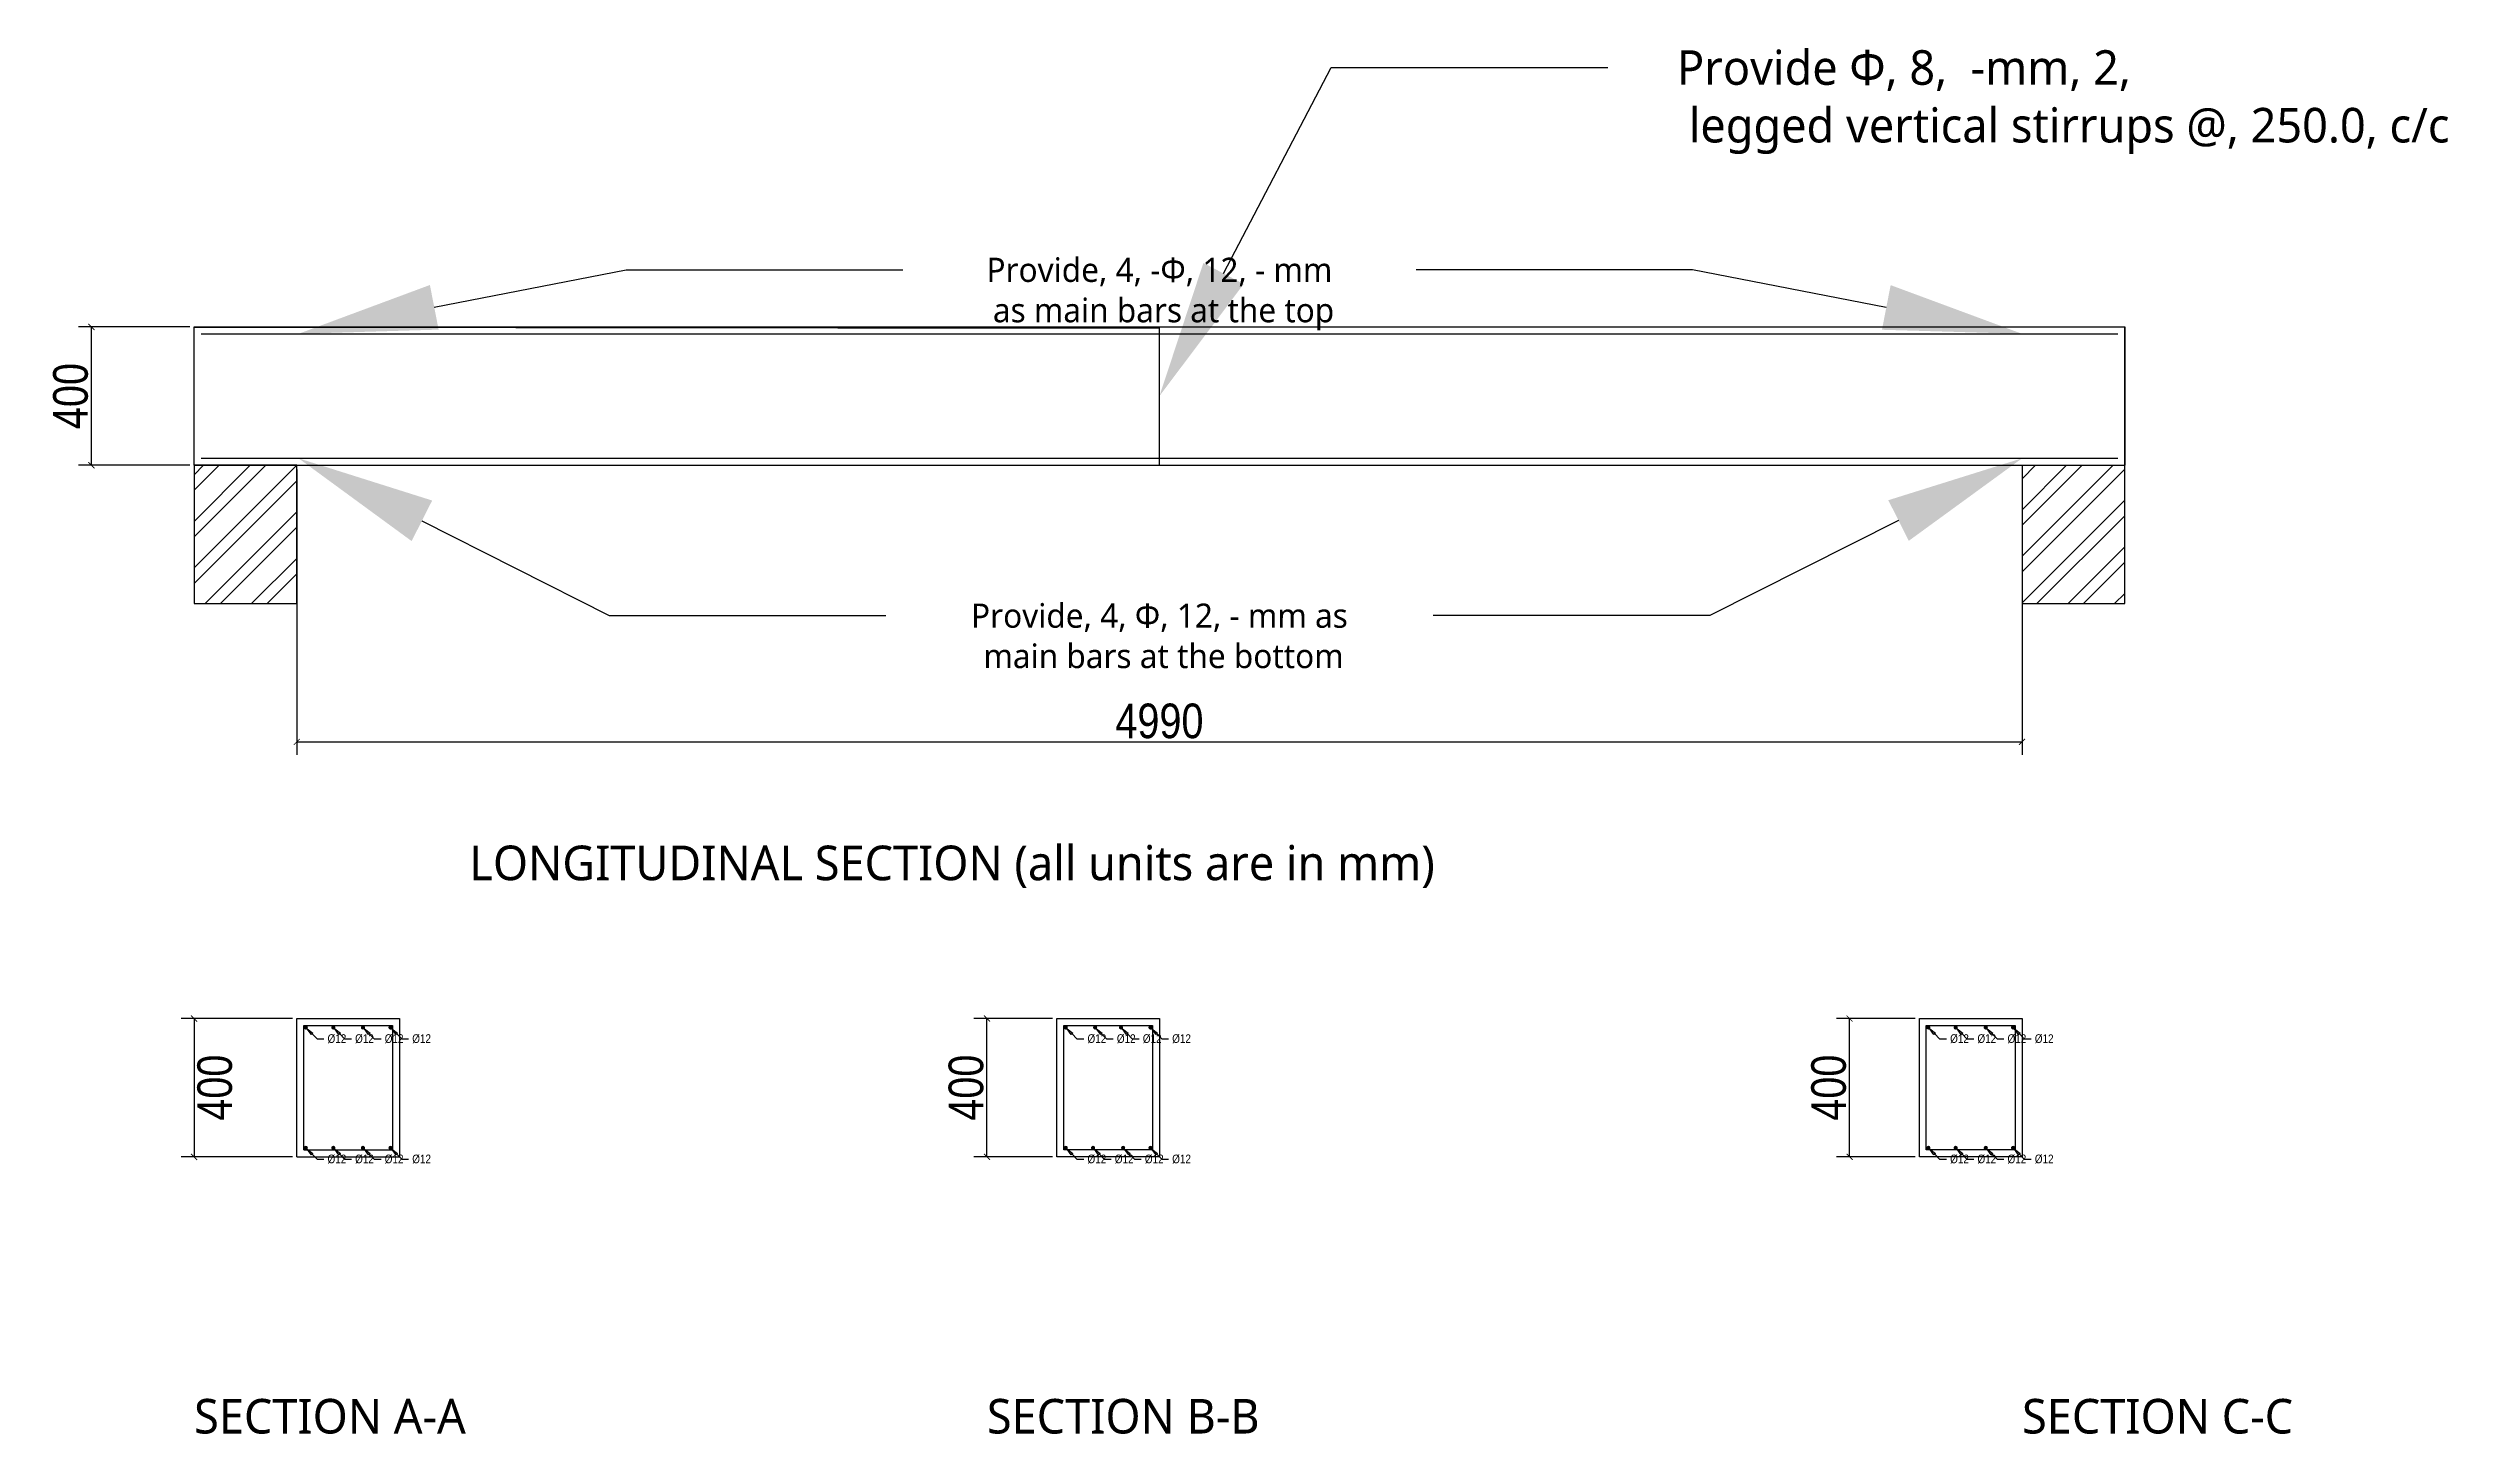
# Model space of a CAD drawing. Header units: millimetres. Extents: x -7.2 to 62.2, y -28 to 12.1.
import ezdxf
from ezdxf import colors
from ezdxf.entities.mleader import LeaderData, LeaderLine
from ezdxf.math import Vec2, Vec3

# ---------------------------------------------------------------- set-up
doc = ezdxf.new("R2010")
doc.units = ezdxf.units.MM
doc.styles.add('OpenSans', font='OpenSans-Regular.ttf')
doc.styles.add('OpenSansCondensed-Light', font='OpenSansCondensed-Light.ttf')
doc.dimstyles.new('EZ_RADIUS', dxfattribs={"dimtxt": 0.25, "dimasz": 0.25, "dimexe": 0.375, "dimexo": 0.125, "dimgap": 0.1, "dimtad": 1, "dimlfac": 100, "dimzin": 12, "dimdsep": 46, "dimtxsty": 'OpenSansCondensed-Light', "dimblk": 'CLOSEDBLANK', "dimcen": 0, "dimazin": 3, "dimtfac": 0.5, "dimtofl": 0, "dimtmove": 1, "dimatfit": 3})
doc.dimstyles.new('EZDXF', dxfattribs={"dimtxt": 1, "dimasz": 0.175, "dimexe": 0.375, "dimexo": 0.125, "dimgap": 0.1, "dimtad": 1, "dimlfac": 100, "dimzin": 12, "dimdsep": 46, "dimtxsty": 'OpenSansCondensed-Light', "dimblk": 'ARCHTICK', "dimcen": 2.5, "dimazin": 3, "dimtfac": 0.5, "dimtmove": 2, "dimatfit": 3})

# ---------------------------------------------------------------- blocks, each defined once
blk = doc.blocks.new('_ARCHTICK')
at = {"color": 0, "linetype": 'BYBLOCK', "const_width": 0.15}
blk.add_lwpolyline([(-0.5, -0.5), (0.5, 0.5)], dxfattribs=at)
blk = doc.blocks.new('_CLOSEDBLANK')
at = {"color": 0, "linetype": 'BYBLOCK'}
blk.add_lwpolyline([(-1, 0.16), (0, 0), (-1, -0.16)], close=True, dxfattribs=at)
blk = doc.blocks.new('*D1')
for p, q in [((0.444, -16.444), (0.585, -16.585)), ((0.585, -16.585), (0.785, -16.585))]:
    blk.add_line(p, q)
at = {"layer": 'Defpoints'}
for p in [(0.26, -16.26), (0.302, -16.302)]:
    blk.add_point(p, dxfattribs=at)
at = {"layer": 'dimensions', "xscale": 0.2, "yscale": 0.2, "rotation": 134.9999999999996}
blk.add_blockref('_CLOSEDBLANK', (0.302, -16.302), dxfattribs=at)
at = {"layer": 'dimensions', "insert": (1.16, -16.585), "char_height": 0.25, "attachment_point": 5, "style": 'OpenSansCondensed-Light'}
blk.add_mtext('%%c12', dxfattribs=at)
blk = doc.blocks.new('*D2')
for p, q in [((1.241, -16.444), (1.382, -16.585)), ((1.382, -16.585), (1.582, -16.585))]:
    blk.add_line(p, q)
at = {"layer": 'Defpoints'}
for p in [(1.057, -16.26), (1.099, -16.302)]:
    blk.add_point(p, dxfattribs=at)
at = {"layer": 'dimensions', "xscale": 0.2, "yscale": 0.2, "rotation": 134.99999999999955}
blk.add_blockref('_CLOSEDBLANK', (1.099, -16.302), dxfattribs=at)
at = {"layer": 'dimensions', "insert": (1.957, -16.585), "char_height": 0.25, "attachment_point": 5, "style": 'OpenSansCondensed-Light'}
blk.add_mtext('%%c12', dxfattribs=at)
blk = doc.blocks.new('*D3')
for p, q in [((2.097, -16.444), (2.239, -16.585)), ((2.239, -16.585), (2.439, -16.585))]:
    blk.add_line(p, q)
at = {"layer": 'Defpoints'}
for p in [(1.913, -16.26), (1.956, -16.302)]:
    blk.add_point(p, dxfattribs=at)
at = {"layer": 'dimensions', "xscale": 0.2, "yscale": 0.2, "rotation": 134.99999999999955}
blk.add_blockref('_CLOSEDBLANK', (1.956, -16.302), dxfattribs=at)
at = {"layer": 'dimensions', "insert": (2.814, -16.585), "char_height": 0.25, "attachment_point": 5, "style": 'OpenSansCondensed-Light'}
blk.add_mtext('%%c12', dxfattribs=at)
blk = doc.blocks.new('*D4')
for p, q in [((2.894, -16.444), (3.035, -16.585)), ((3.035, -16.585), (3.235, -16.585))]:
    blk.add_line(p, q)
at = {"layer": 'Defpoints'}
for p in [(2.71, -16.26), (2.752, -16.302)]:
    blk.add_point(p, dxfattribs=at)
at = {"layer": 'dimensions', "xscale": 0.2, "yscale": 0.2, "rotation": 134.9999999999997}
blk.add_blockref('_CLOSEDBLANK', (2.752, -16.302), dxfattribs=at)
at = {"layer": 'dimensions', "insert": (3.61, -16.585), "char_height": 0.25, "attachment_point": 5, "style": 'OpenSansCondensed-Light'}
blk.add_mtext('%%c12', dxfattribs=at)
blk = doc.blocks.new('*D5')
for p, q in [((0.444, -19.924), (0.585, -20.065)), ((0.585, -20.065), (0.785, -20.065))]:
    blk.add_line(p, q)
at = {"layer": 'Defpoints'}
for p in [(0.26, -19.74), (0.302, -19.782)]:
    blk.add_point(p, dxfattribs=at)
at = {"layer": 'dimensions', "xscale": 0.2, "yscale": 0.2, "rotation": 134.9999999999996}
blk.add_blockref('_CLOSEDBLANK', (0.302, -19.782), dxfattribs=at)
at = {"layer": 'dimensions', "insert": (1.16, -20.065), "char_height": 0.25, "attachment_point": 5, "style": 'OpenSansCondensed-Light'}
blk.add_mtext('%%c12', dxfattribs=at)
blk = doc.blocks.new('*D6')
for p, q in [((1.241, -19.924), (1.382, -20.065)), ((1.382, -20.065), (1.582, -20.065))]:
    blk.add_line(p, q)
at = {"layer": 'Defpoints'}
for p in [(1.057, -19.74), (1.099, -19.782)]:
    blk.add_point(p, dxfattribs=at)
at = {"layer": 'dimensions', "xscale": 0.2, "yscale": 0.2, "rotation": 134.99999999999955}
blk.add_blockref('_CLOSEDBLANK', (1.099, -19.782), dxfattribs=at)
at = {"layer": 'dimensions', "insert": (1.957, -20.065), "char_height": 0.25, "attachment_point": 5, "style": 'OpenSansCondensed-Light'}
blk.add_mtext('%%c12', dxfattribs=at)
blk = doc.blocks.new('*D7')
for p, q in [((2.097, -19.924), (2.239, -20.065)), ((2.239, -20.065), (2.439, -20.065))]:
    blk.add_line(p, q)
at = {"layer": 'Defpoints'}
for p in [(1.913, -19.74), (1.956, -19.782)]:
    blk.add_point(p, dxfattribs=at)
at = {"layer": 'dimensions', "xscale": 0.2, "yscale": 0.2, "rotation": 134.99999999999955}
blk.add_blockref('_CLOSEDBLANK', (1.956, -19.782), dxfattribs=at)
at = {"layer": 'dimensions', "insert": (2.814, -20.065), "char_height": 0.25, "attachment_point": 5, "style": 'OpenSansCondensed-Light'}
blk.add_mtext('%%c12', dxfattribs=at)
blk = doc.blocks.new('*D8')
for p, q in [((2.894, -19.924), (3.035, -20.065)), ((3.035, -20.065), (3.235, -20.065))]:
    blk.add_line(p, q)
at = {"layer": 'Defpoints'}
for p in [(2.71, -19.74), (2.752, -19.782)]:
    blk.add_point(p, dxfattribs=at)
at = {"layer": 'dimensions', "xscale": 0.2, "yscale": 0.2, "rotation": 134.9999999999997}
blk.add_blockref('_CLOSEDBLANK', (2.752, -19.782), dxfattribs=at)
at = {"layer": 'dimensions', "insert": (3.61, -20.065), "char_height": 0.25, "attachment_point": 5, "style": 'OpenSansCondensed-Light'}
blk.add_mtext('%%c12', dxfattribs=at)
blk = doc.blocks.new('*D12')
for p, q in [((22.424, -16.444), (22.565, -16.585)), ((22.565, -16.585), (22.765, -16.585))]:
    blk.add_line(p, q)
at = {"layer": 'Defpoints'}
for p in [(22.24, -16.26), (22.282, -16.302)]:
    blk.add_point(p, dxfattribs=at)
at = {"layer": 'dimensions', "xscale": 0.2, "yscale": 0.2, "rotation": 135}
blk.add_blockref('_CLOSEDBLANK', (22.282, -16.302), dxfattribs=at)
at = {"layer": 'dimensions', "insert": (23.14, -16.585), "char_height": 0.25, "attachment_point": 5, "style": 'OpenSansCondensed-Light'}
blk.add_mtext('%%c12', dxfattribs=at)
blk = doc.blocks.new('*D13')
for p, q in [((23.274, -16.444), (23.415, -16.585)), ((23.415, -16.585), (23.615, -16.585))]:
    blk.add_line(p, q)
at = {"layer": 'Defpoints'}
for p in [(23.09, -16.26), (23.132, -16.302)]:
    blk.add_point(p, dxfattribs=at)
at = {"layer": 'dimensions', "xscale": 0.2, "yscale": 0.2, "rotation": 135}
blk.add_blockref('_CLOSEDBLANK', (23.132, -16.302), dxfattribs=at)
at = {"layer": 'dimensions', "insert": (23.99, -16.585), "char_height": 0.25, "attachment_point": 5, "style": 'OpenSansCondensed-Light'}
blk.add_mtext('%%c12', dxfattribs=at)
blk = doc.blocks.new('*D14')
for p, q in [((24.024, -16.444), (24.165, -16.585)), ((24.165, -16.585), (24.365, -16.585))]:
    blk.add_line(p, q)
at = {"layer": 'Defpoints'}
for p in [(23.84, -16.26), (23.882, -16.302)]:
    blk.add_point(p, dxfattribs=at)
at = {"layer": 'dimensions', "xscale": 0.2, "yscale": 0.2, "rotation": 135}
blk.add_blockref('_CLOSEDBLANK', (23.882, -16.302), dxfattribs=at)
at = {"layer": 'dimensions', "insert": (24.74, -16.585), "char_height": 0.25, "attachment_point": 5, "style": 'OpenSansCondensed-Light'}
blk.add_mtext('%%c12', dxfattribs=at)
blk = doc.blocks.new('*D15')
for p, q in [((24.874, -16.444), (25.015, -16.585)), ((25.015, -16.585), (25.215, -16.585))]:
    blk.add_line(p, q)
at = {"layer": 'Defpoints'}
for p in [(24.69, -16.26), (24.732, -16.302)]:
    blk.add_point(p, dxfattribs=at)
at = {"layer": 'dimensions', "xscale": 0.2, "yscale": 0.2, "rotation": 135}
blk.add_blockref('_CLOSEDBLANK', (24.732, -16.302), dxfattribs=at)
at = {"layer": 'dimensions', "insert": (25.59, -16.585), "char_height": 0.25, "attachment_point": 5, "style": 'OpenSansCondensed-Light'}
blk.add_mtext('%%c12', dxfattribs=at)
blk = doc.blocks.new('*D16')
for p, q in [((22.424, -19.924), (22.565, -20.065)), ((22.565, -20.065), (22.765, -20.065))]:
    blk.add_line(p, q)
at = {"layer": 'Defpoints'}
for p in [(22.24, -19.74), (22.282, -19.782)]:
    blk.add_point(p, dxfattribs=at)
at = {"layer": 'dimensions', "xscale": 0.2, "yscale": 0.2, "rotation": 135}
blk.add_blockref('_CLOSEDBLANK', (22.282, -19.782), dxfattribs=at)
at = {"layer": 'dimensions', "insert": (23.14, -20.065), "char_height": 0.25, "attachment_point": 5, "style": 'OpenSansCondensed-Light'}
blk.add_mtext('%%c12', dxfattribs=at)
blk = doc.blocks.new('*D17')
for p, q in [((23.214, -19.924), (23.355, -20.065)), ((23.355, -20.065), (23.555, -20.065))]:
    blk.add_line(p, q)
at = {"layer": 'Defpoints'}
for p in [(23.03, -19.74), (23.072, -19.782)]:
    blk.add_point(p, dxfattribs=at)
at = {"layer": 'dimensions', "xscale": 0.2, "yscale": 0.2, "rotation": 135}
blk.add_blockref('_CLOSEDBLANK', (23.072, -19.782), dxfattribs=at)
at = {"layer": 'dimensions', "insert": (23.93, -20.065), "char_height": 0.25, "attachment_point": 5, "style": 'OpenSansCondensed-Light'}
blk.add_mtext('%%c12', dxfattribs=at)
blk = doc.blocks.new('*D18')
for p, q in [((24.084, -19.924), (24.225, -20.065)), ((24.225, -20.065), (24.425, -20.065))]:
    blk.add_line(p, q)
at = {"layer": 'Defpoints'}
for p in [(23.9, -19.74), (23.942, -19.782)]:
    blk.add_point(p, dxfattribs=at)
at = {"layer": 'dimensions', "xscale": 0.2, "yscale": 0.2, "rotation": 135}
blk.add_blockref('_CLOSEDBLANK', (23.942, -19.782), dxfattribs=at)
at = {"layer": 'dimensions', "insert": (24.8, -20.065), "char_height": 0.25, "attachment_point": 5, "style": 'OpenSansCondensed-Light'}
blk.add_mtext('%%c12', dxfattribs=at)
blk = doc.blocks.new('*D19')
for p, q in [((24.874, -19.924), (25.015, -20.065)), ((25.015, -20.065), (25.215, -20.065))]:
    blk.add_line(p, q)
at = {"layer": 'Defpoints'}
for p in [(24.69, -19.74), (24.732, -19.782)]:
    blk.add_point(p, dxfattribs=at)
at = {"layer": 'dimensions', "xscale": 0.2, "yscale": 0.2, "rotation": 135}
blk.add_blockref('_CLOSEDBLANK', (24.732, -19.782), dxfattribs=at)
at = {"layer": 'dimensions', "insert": (25.59, -20.065), "char_height": 0.25, "attachment_point": 5, "style": 'OpenSansCondensed-Light'}
blk.add_mtext('%%c12', dxfattribs=at)
blk = doc.blocks.new('*D21')
for p, q in [((47.374, -16.444), (47.515, -16.585)), ((47.515, -16.585), (47.715, -16.585))]:
    blk.add_line(p, q)
at = {"layer": 'Defpoints'}
for p in [(47.19, -16.26), (47.232, -16.302)]:
    blk.add_point(p, dxfattribs=at)
at = {"layer": 'dimensions', "xscale": 0.2, "yscale": 0.2, "rotation": 135}
blk.add_blockref('_CLOSEDBLANK', (47.232, -16.302), dxfattribs=at)
at = {"layer": 'dimensions', "insert": (48.09, -16.585), "char_height": 0.25, "attachment_point": 5, "style": 'OpenSansCondensed-Light'}
blk.add_mtext('%%c12', dxfattribs=at)
blk = doc.blocks.new('*D22')
for p, q in [((48.164, -16.444), (48.305, -16.585)), ((48.305, -16.585), (48.505, -16.585))]:
    blk.add_line(p, q)
at = {"layer": 'Defpoints'}
for p in [(47.98, -16.26), (48.022, -16.302)]:
    blk.add_point(p, dxfattribs=at)
at = {"layer": 'dimensions', "xscale": 0.2, "yscale": 0.2, "rotation": 135}
blk.add_blockref('_CLOSEDBLANK', (48.022, -16.302), dxfattribs=at)
at = {"layer": 'dimensions', "insert": (48.88, -16.585), "char_height": 0.25, "attachment_point": 5, "style": 'OpenSansCondensed-Light'}
blk.add_mtext('%%c12', dxfattribs=at)
blk = doc.blocks.new('*D23')
for p, q in [((49.034, -16.444), (49.175, -16.585)), ((49.175, -16.585), (49.375, -16.585))]:
    blk.add_line(p, q)
at = {"layer": 'Defpoints'}
for p in [(48.85, -16.26), (48.892, -16.302)]:
    blk.add_point(p, dxfattribs=at)
at = {"layer": 'dimensions', "xscale": 0.2, "yscale": 0.2, "rotation": 135}
blk.add_blockref('_CLOSEDBLANK', (48.892, -16.302), dxfattribs=at)
at = {"layer": 'dimensions', "insert": (49.75, -16.585), "char_height": 0.25, "attachment_point": 5, "style": 'OpenSansCondensed-Light'}
blk.add_mtext('%%c12', dxfattribs=at)
blk = doc.blocks.new('*D24')
for p, q in [((49.824, -16.444), (49.965, -16.585)), ((49.965, -16.585), (50.165, -16.585))]:
    blk.add_line(p, q)
at = {"layer": 'Defpoints'}
for p in [(49.64, -16.26), (49.682, -16.302)]:
    blk.add_point(p, dxfattribs=at)
at = {"layer": 'dimensions', "xscale": 0.2, "yscale": 0.2, "rotation": 135}
blk.add_blockref('_CLOSEDBLANK', (49.682, -16.302), dxfattribs=at)
at = {"layer": 'dimensions', "insert": (50.54, -16.585), "char_height": 0.25, "attachment_point": 5, "style": 'OpenSansCondensed-Light'}
blk.add_mtext('%%c12', dxfattribs=at)
blk = doc.blocks.new('*D25')
for p, q in [((47.374, -19.924), (47.515, -20.065)), ((47.515, -20.065), (47.715, -20.065))]:
    blk.add_line(p, q)
at = {"layer": 'Defpoints'}
for p in [(47.19, -19.74), (47.232, -19.782)]:
    blk.add_point(p, dxfattribs=at)
at = {"layer": 'dimensions', "xscale": 0.2, "yscale": 0.2, "rotation": 135}
blk.add_blockref('_CLOSEDBLANK', (47.232, -19.782), dxfattribs=at)
at = {"layer": 'dimensions', "insert": (48.09, -20.065), "char_height": 0.25, "attachment_point": 5, "style": 'OpenSansCondensed-Light'}
blk.add_mtext('%%c12', dxfattribs=at)
blk = doc.blocks.new('*D26')
for p, q in [((48.164, -19.924), (48.305, -20.065)), ((48.305, -20.065), (48.505, -20.065))]:
    blk.add_line(p, q)
at = {"layer": 'Defpoints'}
for p in [(47.98, -19.74), (48.022, -19.782)]:
    blk.add_point(p, dxfattribs=at)
at = {"layer": 'dimensions', "xscale": 0.2, "yscale": 0.2, "rotation": 135}
blk.add_blockref('_CLOSEDBLANK', (48.022, -19.782), dxfattribs=at)
at = {"layer": 'dimensions', "insert": (48.88, -20.065), "char_height": 0.25, "attachment_point": 5, "style": 'OpenSansCondensed-Light'}
blk.add_mtext('%%c12', dxfattribs=at)
blk = doc.blocks.new('*D27')
for p, q in [((49.034, -19.924), (49.175, -20.065)), ((49.175, -20.065), (49.375, -20.065))]:
    blk.add_line(p, q)
at = {"layer": 'Defpoints'}
for p in [(48.85, -19.74), (48.892, -19.782)]:
    blk.add_point(p, dxfattribs=at)
at = {"layer": 'dimensions', "xscale": 0.2, "yscale": 0.2, "rotation": 135}
blk.add_blockref('_CLOSEDBLANK', (48.892, -19.782), dxfattribs=at)
at = {"layer": 'dimensions', "insert": (49.75, -20.065), "char_height": 0.25, "attachment_point": 5, "style": 'OpenSansCondensed-Light'}
blk.add_mtext('%%c12', dxfattribs=at)
blk = doc.blocks.new('*D28')
for p, q in [((49.824, -19.924), (49.965, -20.065)), ((49.965, -20.065), (50.165, -20.065))]:
    blk.add_line(p, q)
at = {"layer": 'Defpoints'}
for p in [(49.64, -19.74), (49.682, -19.782)]:
    blk.add_point(p, dxfattribs=at)
at = {"layer": 'dimensions', "xscale": 0.2, "yscale": 0.2, "rotation": 135}
blk.add_blockref('_CLOSEDBLANK', (49.682, -19.782), dxfattribs=at)
at = {"layer": 'dimensions', "insert": (50.54, -20.065), "char_height": 0.25, "attachment_point": 5, "style": 'OpenSansCondensed-Light'}
blk.add_mtext('%%c12', dxfattribs=at)

msp = doc.modelspace()

# ---------------------------------------------------------------- hatches: boundary and pattern name
h = msp.add_hatch()
h.set_pattern_fill('ANSI32', scale=0.1)
h.paths.add_polyline_path([(0, 0), (-2.97, 0), (-2.97, -4), (0, -4)])
h = msp.add_hatch()
h.set_pattern_fill('ANSI32', scale=0.1)
h.paths.add_polyline_path([(49.9, 0), (52.87, 0), (52.87, -4), (49.9, -4)])
h = msp.add_hatch(color=7)
h.dxf.hatch_style = 1
edge = h.paths.add_edge_path()
edge.add_arc((0.26, -16.26), 0.06, 0, 360)
h = msp.add_hatch(color=7)
h.dxf.hatch_style = 1
edge = h.paths.add_edge_path()
edge.add_arc((1.05667, -16.26), 0.06, 0, 360)
h = msp.add_hatch(color=7)
h.dxf.hatch_style = 1
edge = h.paths.add_edge_path()
edge.add_arc((1.91333, -16.26), 0.06, 0, 360)
h = msp.add_hatch(color=7)
h.dxf.hatch_style = 1
edge = h.paths.add_edge_path()
edge.add_arc((2.71, -16.26), 0.06, 0, 360)
h = msp.add_hatch(color=7)
h.dxf.hatch_style = 1
edge = h.paths.add_edge_path()
edge.add_arc((22.24, -16.26), 0.06, 0, 360)
h = msp.add_hatch(color=7)
h.dxf.hatch_style = 1
edge = h.paths.add_edge_path()
edge.add_arc((23.09, -16.26), 0.06, 0, 360)
h = msp.add_hatch(color=7)
h.dxf.hatch_style = 1
edge = h.paths.add_edge_path()
edge.add_arc((23.84, -16.26), 0.06, 0, 360)
h = msp.add_hatch(color=7)
h.dxf.hatch_style = 1
edge = h.paths.add_edge_path()
edge.add_arc((24.69, -16.26), 0.06, 0, 360)
h = msp.add_hatch(color=7)
h.dxf.hatch_style = 1
edge = h.paths.add_edge_path()
edge.add_arc((47.19, -16.26), 0.06, 0, 360)
h = msp.add_hatch(color=7)
h.dxf.hatch_style = 1
edge = h.paths.add_edge_path()
edge.add_arc((47.98, -16.26), 0.06, 0, 360)
h = msp.add_hatch(color=7)
h.dxf.hatch_style = 1
edge = h.paths.add_edge_path()
edge.add_arc((48.85, -16.26), 0.06, 0, 360)
h = msp.add_hatch(color=7)
h.dxf.hatch_style = 1
edge = h.paths.add_edge_path()
edge.add_arc((49.64, -16.26), 0.06, 0, 360)
h = msp.add_hatch(color=7)
h.dxf.hatch_style = 1
edge = h.paths.add_edge_path()
edge.add_arc((0.26, -19.74), 0.06, 0, 360)
h = msp.add_hatch(color=7)
h.dxf.hatch_style = 1
edge = h.paths.add_edge_path()
edge.add_arc((1.05667, -19.74), 0.06, 0, 360)
h = msp.add_hatch(color=7)
h.dxf.hatch_style = 1
edge = h.paths.add_edge_path()
edge.add_arc((1.91333, -19.74), 0.06, 0, 360)
h = msp.add_hatch(color=7)
h.dxf.hatch_style = 1
edge = h.paths.add_edge_path()
edge.add_arc((2.71, -19.74), 0.06, 0, 360)
h = msp.add_hatch(color=7)
h.dxf.hatch_style = 1
edge = h.paths.add_edge_path()
edge.add_arc((22.24, -19.74), 0.06, 0, 360)
h = msp.add_hatch(color=7)
h.dxf.hatch_style = 1
edge = h.paths.add_edge_path()
edge.add_arc((23.03, -19.74), 0.06, 0, 360)
h = msp.add_hatch(color=7)
h.dxf.hatch_style = 1
edge = h.paths.add_edge_path()
edge.add_arc((23.9, -19.74), 0.06, 0, 360)
h = msp.add_hatch(color=7)
h.dxf.hatch_style = 1
edge = h.paths.add_edge_path()
edge.add_arc((24.69, -19.74), 0.06, 0, 360)
h = msp.add_hatch(color=7)
h.dxf.hatch_style = 1
edge = h.paths.add_edge_path()
edge.add_arc((47.19, -19.74), 0.06, 0, 360)
h = msp.add_hatch(color=7)
h.dxf.hatch_style = 1
edge = h.paths.add_edge_path()
edge.add_arc((47.98, -19.74), 0.06, 0, 360)
h = msp.add_hatch(color=7)
h.dxf.hatch_style = 1
edge = h.paths.add_edge_path()
edge.add_arc((48.85, -19.74), 0.06, 0, 360)
h = msp.add_hatch(color=7)
h.dxf.hatch_style = 1
edge = h.paths.add_edge_path()
edge.add_arc((49.64, -19.74), 0.06, 0, 360)

# ---------------------------------------------------------------- linework, layer by layer
for p, q in [((-2.97, 0), (-2.97, 4)), ((-2.97, 4), (0, 4)), ((-2.968, 3.996), (24.95, 3.96)), ((-2.77, 3.8), (52.67, 3.8)), ((0, 4), (52.87, 4)), ((24.95, 0), (24.95, 4)), ((52.87, 4), (52.87, 0)), ((52.87, -4), (52.87, 4)), ((0, 0), (-2.97, 0)), ((-2.97, 0), (-2.97, -4)), ((-2.968, 0.004), (24.95, 0.004)), ((-2.77, 0.2), (52.67, 0.2)), ((0, 0), (52.87, 0)), ((0, -4), (0, 0)), ((49.9, 0), (49.9, -4)), ((-2.97, -4), (0, -4)), ((49.9, -4), (52.87, -4)), ((0, -20), (0, -16)), ((0, -16), (2.97, -16)), ((0.2, -19.8), (0.2, -16.2)), ((0.2, -16.2), (2.77, -16.2)), ((2.77, -16.2), (2.77, -19.8)), ((2.97, -16), (2.97, -20)), ((21.98, -20), (21.98, -16)), ((21.98, -16), (24.95, -16)), ((22.18, -19.8), (22.18, -16.2)), ((22.18, -16.2), (24.75, -16.2)), ((24.75, -16.2), (24.75, -19.8)), ((24.95, -16), (24.95, -20)), ((46.93, -20), (46.93, -16)), ((46.93, -16), (49.9, -16)), ((47.13, -19.8), (47.13, -16.2)), ((47.13, -16.2), (49.7, -16.2)), ((49.7, -16.2), (49.7, -19.8)), ((49.9, -16), (49.9, -20)), ((0, -20), (2.97, -20)), ((0.2, -19.8), (2.77, -19.8)), ((24.95, -20), (21.98, -20)), ((24.75, -19.8), (22.18, -19.8)), ((49.9, -20), (46.93, -20)), ((49.7, -19.8), (47.13, -19.8))]:
    msp.add_line(p, q)

# ---------------------------------------------------------------- texts
at = {"color": 7, "style": 'OpenSans'}
for s, p in [('LONGITUDINAL SECTION (all units are in mm)', (4.99, -12)), ('SECTION A-A', (-2.97, -28)), ('SECTION B-B', (19.96, -28)), ('SECTION C-C', (49.9, -28))]:
    msp.add_text(s, height=1, dxfattribs=at).set_placement(p)

# ---------------------------------------------------------------- dimensions: what is measured, and where the dimension line sits
for base, p1, p2 in [((-5.94, 0), (-2.97, 0), (-2.97, 4)), ((-2.97, -16), (0, -16), (0, -20)), ((19.96, -20), (21.98, -20), (21.98, -16)), ((44.91, -20), (46.93, -20), (46.93, -16))]:
    msp.add_linear_dim(base=base, p1=p1, p2=p2, angle=90, dimstyle='EZDXF').render()
msp.add_linear_dim(base=(0, -8), p1=(0, 0), p2=(49.9, 0), dimstyle='EZDXF').render()
at = {"layer": 'dimensions'}
for p1, p2, picture, middle in [((0.21757, -16.21757), (0.30243, -16.30243), '*D1', (0.58527, -16.58527)), ((1.01424, -16.21757), (1.09909, -16.30243), '*D2', (1.38194, -16.58527)), ((1.87091, -16.21757), (1.95576, -16.30243), '*D3', (2.2386, -16.58527)), ((2.66757, -16.21757), (2.75243, -16.30243), '*D4', (3.03527, -16.58527)), ((22.19757, -16.21757), (22.28243, -16.30243), '*D12', (22.56527, -16.58527)), ((23.04757, -16.21757), (23.13243, -16.30243), '*D13', (23.41527, -16.58527)), ((23.79757, -16.21757), (23.88243, -16.30243), '*D14', (24.16527, -16.58527)), ((24.64757, -16.21757), (24.73243, -16.30243), '*D15', (25.01527, -16.58527)), ((47.14757, -16.21757), (47.23243, -16.30243), '*D21', (47.51527, -16.58527)), ((47.93757, -16.21757), (48.02243, -16.30243), '*D22', (48.30527, -16.58527)), ((48.80757, -16.21757), (48.89243, -16.30243), '*D23', (49.17527, -16.58527)), ((49.59757, -16.21757), (49.68243, -16.30243), '*D24', (49.96527, -16.58527)), ((0.21757, -19.69757), (0.30243, -19.78243), '*D5', (0.58527, -20.06527)), ((1.01424, -19.69757), (1.09909, -19.78243), '*D6', (1.38194, -20.06527)), ((1.87091, -19.69757), (1.95576, -19.78243), '*D7', (2.2386, -20.06527)), ((2.66757, -19.69757), (2.75243, -19.78243), '*D8', (3.03527, -20.06527)), ((22.19757, -19.69757), (22.28243, -19.78243), '*D16', (22.56527, -20.06527)), ((22.98757, -19.69757), (23.07243, -19.78243), '*D17', (23.35527, -20.06527)), ((23.85757, -19.69757), (23.94243, -19.78243), '*D18', (24.22527, -20.06527)), ((24.64757, -19.69757), (24.73243, -19.78243), '*D19', (25.01527, -20.06527)), ((47.14757, -19.69757), (47.23243, -19.78243), '*D25', (47.51527, -20.06527)), ((47.93757, -19.69757), (48.02243, -19.78243), '*D26', (48.30527, -20.06527)), ((48.80757, -19.69757), (48.89243, -19.78243), '*D27', (49.17527, -20.06527)), ((49.59757, -19.69757), (49.68243, -19.78243), '*D28', (49.96527, -20.06527))]:
    dim = msp.add_diameter_dim_2p(p1=p1, p2=p2, dimstyle='EZ_RADIUS', override={"dimasz": 0.2, "dimexo": 5000, "dimtad": 0, "dimtoh": 1, "dimlfac": 100}, dxfattribs=at)
    dim.commit()
    dim.dimension.update_dxf_attribs({"geometry": picture, "text_midpoint": middle})

# ---------------------------------------------------------------- leaders
ml = msp.add_multileader_mtext('Standard')
ml.set_content('Provide Φ, 8,  -mm, 2, \\P legged vertical stirrups @, 250.0, c/c', style='OpenSans')
ml.set_leader_properties(linetype='ByLayer')
ml.build(insert=Vec2(0, 0))
ctx = ml.context
ctx.base_point, ctx.char_height = Vec3(37.92, 11.5), 1
notes = []
notes.append((ctx, [(0, (1, 1, 0), (29.92, 11.5), (1, 0), 8, [(0, [(24.95, 2)], 0, [])])]))
ctx.mtext.insert = Vec3(39.92, 12)
ml = msp.add_multileader_mtext('Standard')
ml.set_content('Provide, 4, -Φ, 12, - mm \\P as main bars at the top', style='OpenSans')
ml.set_leader_properties(linetype='ByLayer')
ml.build(insert=Vec2(0, 0))
ctx = ml.context
ctx.base_point, ctx.char_height = Vec3(17.52886, 5.65), 0.7
notes.append((ctx, [(0, (1, 1, 0), (40.37114, 5.65), (-1, 0), 8, [(0, [(49.9, 3.8)], 0, [])]), (1, (1, 1, 0), (9.52886, 5.65), (1, 0), 8, [(0, [(0.0499, 3.8)], 0, [])])]))
ctx.mtext.insert, ctx.mtext.alignment = Vec3(24.95, 6), 2
ml = msp.add_multileader_mtext('Standard')
ml.set_content('Provide, 4, Φ, 12, - mm as \\P main bars at the bottom', style='OpenSans')
ml.set_leader_properties(linetype='ByLayer')
ml.build(insert=Vec2(0, 0))
ctx = ml.context
ctx.base_point, ctx.char_height = Vec3(17.03454, -4.35), 0.7
notes.append((ctx, [(0, (1, 1, 0), (9.03454, -4.35), (1, 0), 8, [(0, [(0.0499, 0.2)], 0, [])]), (1, (1, 1, 0), (40.86546, -4.35), (-1, 0), 8, [(0, [(49.9, 0.2)], 0, [])])]))
ctx.mtext.insert, ctx.mtext.alignment = Vec3(24.95, -4), 2
for ctx, leaders in notes:
    for number, flags, end, landing, length, lines in leaders:
        leader = LeaderData()
        leader.index, (leader.has_last_leader_line, leader.has_dogleg_vector, leader.attachment_direction) = number, flags
        leader.last_leader_point, leader.dogleg_vector, leader.dogleg_length = Vec3(end), Vec3(landing), length
        for number, points, colour, breaks in lines:
            line = LeaderLine()
            line.index, line.vertices, line.color, line.breaks = number, Vec3.list(points), colors.encode_raw_color(colour), breaks
            leader.lines.append(line)
        ctx.leaders.append(leader)

doc.saveas('drawing.dxf')
